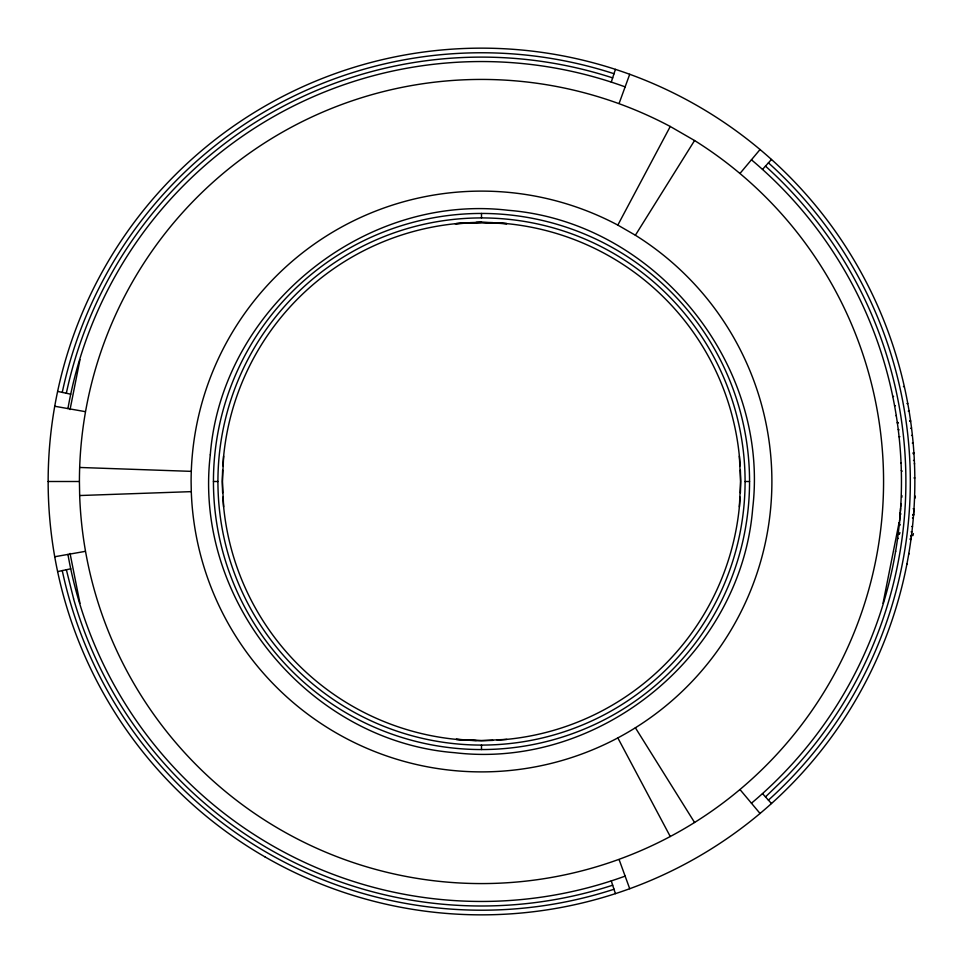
<?xml version="1.0" encoding="UTF-8"?>
<svg xmlns="http://www.w3.org/2000/svg" width="963" height="963" viewBox="0 0 963 963"><rect width="100%" height="100%" fill="white"/><g stroke="black" fill="none" stroke-linecap="round" stroke-linejoin="round"><path stroke-width="1.44" d="M223.633 456.101L222.381 481.5L223.633 506.899M739.367 506.899L740.619 481.5L739.367 456.101M900.862 503.553L900.67 507.044M900.598 508.151L900.393 511.172M913.971 508.994L913.947 509.343A18.369 0.662 -85.9 0 1 913.454 515.434L913.598 514.386M913.899 510.101L913.827 511.209M900.333 512.075L900.285 512.725M900.056 515.687L900.261 513.002M913.333 517.709L912.467 517.986M899.936 517.059L899.586 521.031M899.334 523.559L899.49 521.934M899.286 524.101L899.165 525.172L899.996 525.256M911.395 536.078L910.589 535.801M911.371 536.331L911.54 534.947M911.347 536.511L911.431 535.777M911.106 538.293L910.228 538.606M897.6 538.173L898.407 538.51M895.626 551.173L895.518 551.847M908.651 554.532L908.831 553.448M906.977 563.704L906.845 564.39M70.046 409.564L79.965 359.693M883.035 603.307L899.081 522.632M611.264 82.108L615.417 69.36M619.149 103.294L629.718 74.283M694.564 140.526L635.387 235.237A290.393 290.393 0 0 1 626.696 732.987A290.393 290.393 0 0 1 191.288 491.636L191.107 481.5A290.393 290.393 0 0 1 617.825 225.101L670.26 126.49L694.564 140.526A402.077 402.077 0 0 1 682.538 829.709A402.077 402.077 0 0 1 79.664 495.536L79.423 481.5A402.077 402.077 0 0 1 670.26 126.49M740.21 173.184L760.048 149.53M762.503 169.416L771.471 159.461M765.489 796.895L786.976 776.142A424.442 424.442 0 0 0 765.477 166.118M903.45 386.512L904.377 386.789M57.624 571.601L70.732 568.808M892.761 396.539L893.58 396.371M894.579 405.832L895.397 405.688M906.929 403.569L907.76 403.425M54.735 556.746L85.141 551.39M908.241 411.117L909.072 410.984M897.299 422.613L898.13 422.492M909.734 420.855L910.565 420.735M897.36 423.07L898.202 423.07M909.818 421.445L910.637 421.204M899.105 429.883L898.214 429.522M910.745 428.439L911.516 427.861M899.057 436.793L899.887 436.708M911.552 435.457L912.382 435.372M912.298 443.076L913.141 443.004M913.056 452.815L913.899 452.754M913.117 453.705L913.935 453.429M455.114 223.729L481.5 222.381L506.899 223.633L476.216 222.441M456.101 223.633L481.5 222.381M913.502 460.458L914.332 460.422M506.899 739.367L481.5 740.619L456.101 739.367L476.216 740.559M79.664 495.536L191.288 491.636M902.162 471.184L901.296 470.401M913.995 477.949L914.838 477.949M48.162 481.5L79.038 481.5M213.449 481.5L217.915 481.5M745.085 481.5A263.585 263.585 0 0 1 349.713 709.767A263.585 263.585 0 0 1 349.713 253.233A263.585 263.585 0 0 1 745.085 481.5L749.551 481.5A268.051 268.051 0 0 0 347.474 249.357A268.051 268.051 0 0 0 347.474 713.643A268.051 268.051 0 0 0 749.551 481.5M79.664 467.464L191.288 471.364M913.153 508.765L913.983 508.825M900.188 513.917L901.031 513.977M912.719 514.892L913.55 514.952M899.261 524.305L900.092 524.39M911.66 526.484L912.503 526.568M911.07 531.877L911.901 531.973M898.118 534.224L898.948 534.321M910.107 539.473L910.938 539.581M54.735 406.254L85.141 411.61M57.624 391.399L70.732 394.192M617.825 225.101L635.387 235.237M762.503 793.584L771.471 803.539M740.21 789.816L760.048 813.47M635.387 727.763L694.564 822.474M617.825 737.899L670.26 836.51M619.149 859.706L629.718 888.717M611.264 880.892L615.417 893.64M73.597 598.721L66.363 569.735M70.046 553.436L79.965 603.307M896.216 415.462L896.312 416.052M901.031 462.734L901.055 463.396M914.465 463.251L914.501 464.106M481.5 213.449L481.5 217.915M481.5 745.085L481.5 749.551M768.426 162.843A428.716 428.716 0 0 1 768.402 800.145M614.153 889.198A428.716 428.716 0 0 1 62.246 570.529M62.246 392.435A428.716 428.716 0 0 1 614.153 73.766M612.673 885.214A424.442 424.442 0 0 1 73.573 598.83M66.327 393.265A424.442 424.442 0 0 1 612.721 77.907M740.366 470.113A259.119 259.119 0 0 1 740.366 492.887M740.138 497.149A259.119 259.119 0 0 1 497.149 740.138M492.887 740.366A259.119 259.119 0 0 1 470.113 740.366M465.851 740.138A259.119 259.119 0 0 1 222.862 497.149M222.634 492.887A259.119 259.119 0 0 1 222.634 470.113M222.862 465.851A259.119 259.119 0 0 1 465.851 222.862M470.113 222.634A259.119 259.119 0 0 1 492.887 222.634M497.149 222.862A259.119 259.119 0 0 1 740.138 465.851M751.441 159.798A419.94 419.94 0 0 1 751.441 803.202M625.131 876.125A419.94 419.94 0 0 1 67.928 554.423M67.928 408.577A419.94 419.94 0 0 1 625.131 86.875M913.393 533.61A63.69 4.189 -88.9 0 1 912.9 535.609M915.307 496.15A51.22 2.359 -84.1 0 1 915.283 497.931M901.898 495.572A50.293 2.251 -84.1 0 1 901.874 497.221M899.899 532.575A62.8 4.008 -88.9 0 1 899.526 533.887M210.295 454.789C193.057 600.033 308.979 741.269 454.789 752.705C600.033 769.943 741.269 654.021 752.705 508.211C769.943 362.967 654.021 221.731 508.211 210.295C362.967 193.057 221.731 308.979 210.295 454.789M264.825 856.793A433.35 433.35 0 0 0 914.85 481.5A433.35 433.35 0 0 0 264.825 106.207A433.35 433.35 0 0 0 264.825 856.793"/></g></svg>
